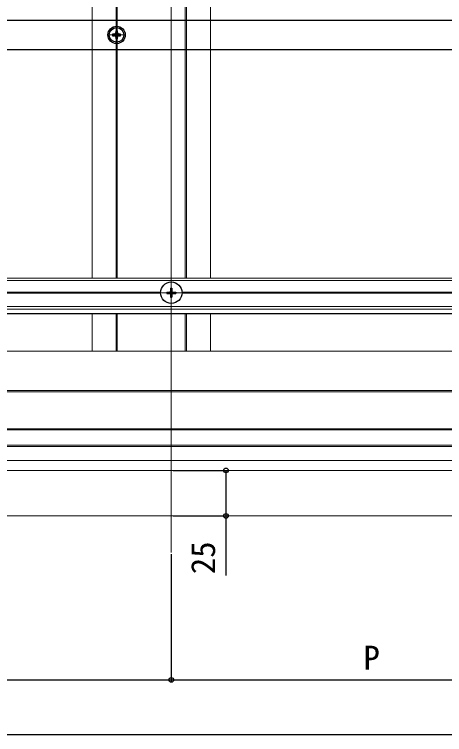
# Model space of a CAD drawing. Units: millimetres, scale not verified. Extents: x -1052 to 1050, y -1576 to 1567.
# Drawn here: x -558.1 to -322, y -1020.5 to -625.3 of the extents above; entities that cross this region are included whole.
import ezdxf
from ezdxf.enums import TextEntityAlignment as Align

# ---------------------------------------------------------------- set-up
doc = ezdxf.new("R2010")
doc.units = ezdxf.units.MM
doc.header["$LTSCALE"] = 8
doc.layers.add('0-3_YKK_12', color=2, linetype='Continuous', lineweight=18)
doc.layers.add('0-4_YKK_13', color=4, linetype='Continuous')
doc.layers.add('0-5_YKK_D', color=6, linetype='Continuous')
doc.styles.add('ＭＳ ゴシック', font='')
doc.styles.get('ＭＳ ゴシック').set_extended_font_data('MS Gothic')

msp = doc.modelspace()

# ---------------------------------------------------------------- linework, layer by layer
at = {"layer": '0-3_YKK_12'}
for p, q in [((-471.997, -920.512), (-471.997, 14.988)), ((-515.497, -190.012), (-515.497, -770.012)), ((-502.297, -190.012), (-502.297, -770.012)), ((-501.697, -190.012), (-501.697, -770.012)), ((-464.297, -190.012), (-464.297, -770.012)), ((-463.697, -190.012), (-463.697, -770.012)), ((-450.497, -190.012), (-450.497, -770.012)), ((-501.997, -641.512), (-501.997, -631.512)), ((-506.997, -636.512), (-496.997, -636.512)), ((-639.497, -770.012), (-76.997, -770.012)), ((-639.497, -771.212), (-76.997, -771.212)), ((-471.997, -784.312), (-471.997, -771.712)), ((-617.009, -777.712), (-477.89, -777.712)), ((-617.009, -778.312), (-477.89, -778.312)), ((-478.297, -778.012), (-465.697, -778.012)), ((-466.105, -777.712), (-250.39, -777.712)), ((-466.105, -778.312), (-250.39, -778.312)), ((-639.497, -785.612), (-76.997, -785.612)), ((-639.497, -787.012), (-76.997, -787.012)), ((-515.497, -789.512), (-515.497, -810.012)), ((-502.297, -789.512), (-502.297, -810.012)), ((-501.697, -789.512), (-501.697, -810.012)), ((-464.297, -789.512), (-464.297, -810.012)), ((-463.697, -789.512), (-463.697, -810.012)), ((-450.497, -789.512), (-450.497, -810.012)), ((-669.497, -810.012), (-46.997, -810.012)), ((-515.497, -810.012), (-450.497, -810.012)), ((-669.497, -831.712), (-259.497, -831.712)), ((-669.497, -832.312), (-259.497, -832.312)), ((-669.497, -852.712), (-265.798, -852.712)), ((-669.497, -853.312), (-265.909, -853.312)), ((-669.497, -861.712), (-262.997, -861.712)), ((-669.497, -862.312), (-262.997, -862.312)), ((-669.497, -870.012), (-262.997, -870.012))]:
    msp.add_line(p, q, dxfattribs=at)
msp.add_lwpolyline([(-21.997, -875.512), (-759.997, -875.512), (-759.997, -900.512), (-21.997, -900.512)], dxfattribs=at)
at = {"layer": '0-4_YKK_13'}
for p, q in [((-503.317, -636.072), (-504.197, -636.072)), ((-500.677, -636.952), (-499.797, -636.952)), ((-474.497, -777.662), (-474.497, -778.362)), ((-474.497, -777.662), (-472.847, -777.662)), ((-474.497, -778.362), (-472.847, -778.362)), ((-472.347, -775.512), (-471.647, -775.512)), ((-472.347, -775.512), (-472.347, -777.162)), ((-471.647, -775.512), (-471.647, -777.162)), ((-471.147, -777.662), (-469.497, -777.662)), ((-471.147, -778.362), (-469.497, -778.362)), ((-469.497, -777.662), (-469.497, -778.362)), ((-472.347, -778.862), (-472.347, -780.512)), ((-472.347, -780.512), (-471.647, -780.512)), ((-471.647, -778.862), (-471.647, -780.512)), ((-71.997, -789.512), (-623.497, -789.512))]:
    msp.add_line(p, q, dxfattribs=at)
for points in [[(-627.997, -628.512), (-86.997, -628.512), (-71.997, -628.512)], [(-504.197, -636.072), (-504.197, -636.952), (-503.317, -636.952)], [(-501.557, -635.192), (-501.557, -634.312), (-502.437, -634.312), (-502.437, -635.192)], [(-499.797, -636.952), (-499.797, -636.072), (-500.677, -636.072)], [(-502.437, -637.832), (-502.437, -638.712), (-501.557, -638.712), (-501.557, -637.832)], [(-627.997, -644.512), (-86.997, -644.512), (-71.997, -644.512)]]:
    msp.add_lwpolyline(points, dxfattribs=at)
for centre, radius in [((-501.997, -636.512), 4.75), ((-501.997, -636.512), 4), ((-471.997, -778.012), 5.9)]:
    msp.add_circle(centre, radius, dxfattribs=at)
for centre, radius, start, end in [((-503.317, -635.192), 0.88, 270, 0), ((-500.677, -635.192), 0.88, 180, 270), ((-503.317, -637.832), 0.88, 0, 90), ((-500.677, -637.832), 0.88, 90, 180), ((-472.847, -777.162), 0.5, 270, 0), ((-472.847, -778.862), 0.5, 0, 90), ((-471.147, -777.162), 0.5, 180, 270), ((-471.147, -778.862), 0.5, 90, 180)]:
    msp.add_arc(centre, radius, start, end, dxfattribs=at)
at = {"layer": '0-5_YKK_D'}
for p, q in [((-470.997, -875.512), (-440.997, -875.512)), ((-470.997, -900.512), (-440.997, -900.512)), ((-471.997, -921.512), (-471.997, -991.512)), ((-471.997, -921.512), (-471.997, -991.512)), ((-699.497, -990.512), (-471.997, -990.512)), ((-471.997, -990.512), (-244.497, -990.512)), ((-699.497, -1020.512), (665.503, -1020.512))]:
    msp.add_line(p, q, dxfattribs=at)
msp.add_lwpolyline([(-441.997, -875.512), (-441.997, -900.512), (-441.997, -933.134)], dxfattribs=at)
for centre in [(-441.997, -875.512), (-441.997, -900.512), (-471.997, -990.512), (-471.997, -990.512)]:
    msp.add_circle(centre, 1.275, dxfattribs=at)

# ---------------------------------------------------------------- texts
at = {"layer": '0-5_YKK_D', "style": 'ＭＳ ゴシック'}
msp.add_text('25', height=13.2, rotation=90, dxfattribs=at).set_placement((-443.997, -932.464), align=Align.BOTTOM_LEFT)
msp.add_text('P', height=13.2, dxfattribs=at).set_placement((-366.531, -988.912), align=Align.BOTTOM_LEFT)

doc.saveas('drawing.dxf')
